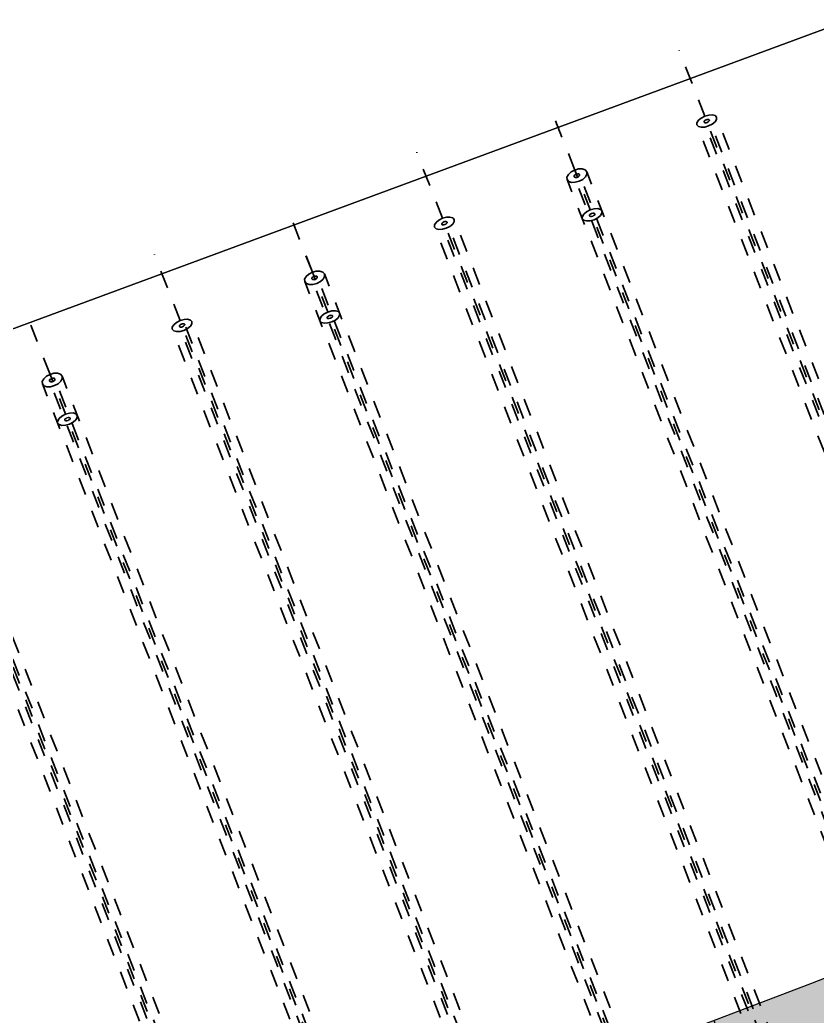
# Model space of a CAD drawing. Header units: metres. Extents: x 2688466 to 2688595, y 1221626 to 1221756.
# Drawn here: x 2688547 to 2688551.53, y 1221699.29 to 1221704.95 of the extents above; entities that cross this region are included whole.
import ezdxf

# ---------------------------------------------------------------- set-up
doc = ezdxf.new("R2010")
doc.units = ezdxf.units.M
doc.linetypes.add('AUSGEZOGEN', pattern=[0])
doc.linetypes.add('VERDECKT2_S2', pattern=[0.15, 0.1, -0.05])
for name, color, linetype, lineweight in [('Beton Ansicht', 7, 'AUSGEZOGEN', 35), ('Schnittbeschriftung', 7, 'AUSGEZOGEN', 50), ('Standard', 7, 'AUSGEZOGEN', 13), ('Tiefbau Global', 250, 'AUSGEZOGEN', 35)]:
    doc.layers.add(name, color=color, linetype=linetype, lineweight=lineweight)

msp = doc.modelspace()

# ---------------------------------------------------------------- hatches: boundary and pattern name
at = {"layer": 'Standard', "linetype": 'AUSGEZOGEN', "lineweight": 13, "transparency": 33554559}
h = msp.add_hatch(color=7, dxfattribs=at)
h.set_gradient(color1=(140, 255, 140), color2=(140, 255, 140), one_color=1)
h.paths.add_polyline_path([(2688556.6801, 1221701.5129), (2688556.0548, 1221701.2597), (2688551.9919, 1221699.6639), (2688551.4983, 1221699.4705), (2688548.6365, 1221698.3814), (2688546.3199, 1221697.5047), (2688546.049, 1221697.4036), (2688543.6358, 1221696.4948), (2688543.975, 1221695.6237), (2688560.9653, 1221702.2407), (2688560.639, 1221703.0785)], flags=0)
at = {"layer": 'Standard', "linetype": 'AUSGEZOGEN', "lineweight": 25, "transparency": 33554687}
h = msp.add_hatch(dxfattribs=at)
h.set_pattern_fill('MUSTER', scale=0.6975, angle=201.28, style=0, pattern_type=2)
h.set_pattern_definition([(201.28, (2688527.2504, 1221729.3488), (-0.396802, -0.903084), [0.6975, -0.6975]), (291.28, (2688527.2504, 1221729.3488), (0.903084, -0.396802), [0.6975, -0.6975])])
h.paths.add_polyline_path([(2688556.0548, 1221701.2597), (2688551.9919, 1221699.6639), (2688551.4983, 1221699.4705), (2688548.6365, 1221698.3814), (2688546.3199, 1221697.5047), (2688546.049, 1221697.4036), (2688543.6358, 1221696.4948), (2688543.975, 1221695.6237), (2688560.9653, 1221702.2407), (2688560.639, 1221703.0785), (2688556.6801, 1221701.5129)], flags=0)

# ---------------------------------------------------------------- linework, layer by layer
at = {"layer": 'Beton Ansicht', "linetype": 'VERDECKT2_S2', "lineweight": 35, "transparency": 33554687}
for p, q in [((2688550.8953, 1221704.3996), (2688550.7491, 1221704.7751)), ((2688550.156, 1221704.0936), (2688550.0198, 1221704.4432)), ((2688550.9176, 1221704.4058), (2688550.8953, 1221704.3996)), ((2688550.9381, 1221704.4068), (2688550.9176, 1221704.4058)), ((2688550.9537, 1221704.4025), (2688550.9381, 1221704.4068)), ((2688550.9621, 1221704.3934), (2688550.9537, 1221704.4025)), ((2688550.8504, 1221704.3622), (2688550.8503, 1221704.3499)), ((2688552.736, 1221699.508), (2688550.8503, 1221704.3499)), ((2688550.8503, 1221704.3499), (2688550.8587, 1221704.3408)), ((2688550.859, 1221704.376), (2688550.8504, 1221704.3622)), ((2688550.8748, 1221704.3891), (2688550.859, 1221704.376)), ((2688550.8953, 1221704.3996), (2688550.8748, 1221704.3891)), ((2688550.8936, 1221704.3728), (2688550.8913, 1221704.3691)), ((2688550.8913, 1221704.3691), (2688550.8913, 1221704.3658)), ((2688550.8913, 1221704.3658), (2688550.8936, 1221704.3634)), ((2688552.777, 1221699.5239), (2688550.8913, 1221704.3658)), ((2688550.8978, 1221704.3763), (2688550.8936, 1221704.3728)), ((2688550.8936, 1221704.3634), (2688550.8977, 1221704.3623)), ((2688552.8517, 1221699.3764), (2688550.8953, 1221704.3996)), ((2688550.8977, 1221704.3623), (2688550.9032, 1221704.3625)), ((2688550.9033, 1221704.3791), (2688550.8978, 1221704.3763)), ((2688550.9032, 1221704.3625), (2688550.9091, 1221704.3642)), ((2688550.9092, 1221704.3808), (2688550.9033, 1221704.3791)), ((2688550.9091, 1221704.3642), (2688550.9146, 1221704.367)), ((2688550.9147, 1221704.381), (2688550.9092, 1221704.3808)), ((2688550.9146, 1221704.367), (2688550.9188, 1221704.3705)), ((2688550.9189, 1221704.3799), (2688550.9147, 1221704.381)), ((2688550.9171, 1221704.3437), (2688550.9377, 1221704.3542)), ((2688550.9188, 1221704.3705), (2688550.9211, 1221704.3742)), ((2688550.9211, 1221704.3775), (2688550.9189, 1221704.3799)), ((2688550.9211, 1221704.3742), (2688550.9211, 1221704.3775)), ((2688552.8068, 1221699.5355), (2688550.9211, 1221704.3775)), ((2688550.9377, 1221704.3542), (2688550.9535, 1221704.3673)), ((2688550.9535, 1221704.3673), (2688550.962, 1221704.3811)), ((2688550.962, 1221704.3811), (2688550.9621, 1221704.3934)), ((2688552.8478, 1221699.5515), (2688550.9621, 1221704.3934)), ((2688550.8587, 1221704.3408), (2688550.8744, 1221704.3365)), ((2688550.8744, 1221704.3365), (2688550.8949, 1221704.3375)), ((2688550.8949, 1221704.3375), (2688550.9171, 1221704.3437)), ((2688550.156, 1221704.0936), (2688550.098, 1221704.2425)), ((2688549.4044, 1221703.819), (2688549.2582, 1221704.1945)), ((2688550.1201, 1221704.0688), (2688550.112, 1221704.0537)), ((2688550.1355, 1221704.0828), (2688550.1201, 1221704.0688)), ((2688550.156, 1221704.0936), (2688550.1355, 1221704.0828)), ((2688550.1556, 1221704.0635), (2688550.1534, 1221704.0594)), ((2688550.1597, 1221704.0672), (2688550.1556, 1221704.0635)), ((2688550.1783, 1221704.0995), (2688550.156, 1221704.0936)), ((2688551.9878, 1221699.3901), (2688550.156, 1221704.0936)), ((2688550.1651, 1221704.0701), (2688550.1597, 1221704.0672)), ((2688550.1711, 1221704.0717), (2688550.1651, 1221704.0701)), ((2688550.1767, 1221704.0717), (2688550.1711, 1221704.0717)), ((2688550.181, 1221704.0702), (2688550.1767, 1221704.0717)), ((2688550.1992, 1221704.0996), (2688550.1783, 1221704.0995)), ((2688550.1834, 1221704.0673), (2688550.181, 1221704.0702)), ((2688550.1814, 1221704.0596), (2688550.1835, 1221704.0636)), ((2688550.1835, 1221704.0636), (2688550.1834, 1221704.0673)), ((2688551.9878, 1221699.4341), (2688550.1834, 1221704.0673)), ((2688550.2153, 1221704.0939), (2688550.1992, 1221704.0996)), ((2688550.2244, 1221704.0833), (2688550.2153, 1221704.0939)), ((2688550.2168, 1221704.0543), (2688550.2249, 1221704.0694)), ((2688551.9934, 1221699.5409), (2688550.2244, 1221704.0833)), ((2688550.2249, 1221704.0694), (2688550.2244, 1221704.0833)), ((2688550.112, 1221704.0537), (2688550.1126, 1221704.0398)), ((2688551.8816, 1221699.4974), (2688550.1126, 1221704.0398)), ((2688550.1126, 1221704.0398), (2688550.1216, 1221704.0291)), ((2688550.1216, 1221704.0291), (2688550.1378, 1221704.0235)), ((2688550.1378, 1221704.0235), (2688550.1586, 1221704.0236)), ((2688550.1534, 1221704.0594), (2688550.1536, 1221704.0557)), ((2688550.1536, 1221704.0557), (2688550.156, 1221704.0529)), ((2688551.958, 1221699.4225), (2688550.1536, 1221704.0557)), ((2688550.156, 1221704.0529), (2688550.1603, 1221704.0514)), ((2688550.1586, 1221704.0236), (2688550.181, 1221704.0295)), ((2688550.1603, 1221704.0514), (2688550.1658, 1221704.0514)), ((2688550.1658, 1221704.0514), (2688550.1718, 1221704.053)), ((2688550.1718, 1221704.053), (2688550.1772, 1221704.0559)), ((2688550.1772, 1221704.0559), (2688550.1814, 1221704.0596)), ((2688550.181, 1221704.0295), (2688550.2014, 1221704.0402)), ((2688550.2014, 1221704.0402), (2688550.2168, 1221704.0543)), ((2688548.6651, 1221703.513), (2688548.5289, 1221703.8625)), ((2688550.2079, 1221703.8434), (2688550.1993, 1221703.8296)), ((2688550.2237, 1221703.8565), (2688550.2079, 1221703.8434)), ((2688550.2442, 1221703.867), (2688550.2237, 1221703.8565)), ((2688550.2425, 1221703.8402), (2688550.2402, 1221703.8365)), ((2688550.2402, 1221703.8365), (2688550.2402, 1221703.8332)), ((2688550.2467, 1221703.8437), (2688550.2425, 1221703.8402)), ((2688550.2665, 1221703.8732), (2688550.2442, 1221703.867)), ((2688550.2522, 1221703.8465), (2688550.2467, 1221703.8437)), ((2688550.2581, 1221703.8482), (2688550.2522, 1221703.8465)), ((2688550.2636, 1221703.8484), (2688550.2581, 1221703.8482)), ((2688550.2635, 1221703.8344), (2688550.2677, 1221703.8379)), ((2688550.2678, 1221703.8473), (2688550.2636, 1221703.8484)), ((2688550.2869, 1221703.8742), (2688550.2665, 1221703.8732)), ((2688550.2677, 1221703.8379), (2688550.27, 1221703.8416)), ((2688550.27, 1221703.8449), (2688550.2678, 1221703.8473)), ((2688550.27, 1221703.8416), (2688550.27, 1221703.8449)), ((2688550.3026, 1221703.8699), (2688550.2869, 1221703.8742)), ((2688550.3023, 1221703.8347), (2688550.3109, 1221703.8485)), ((2688550.311, 1221703.8608), (2688550.3026, 1221703.8699)), ((2688550.3109, 1221703.8485), (2688550.311, 1221703.8608)), ((2688549.3595, 1221703.7816), (2688549.3594, 1221703.7692)), ((2688549.3681, 1221703.7954), (2688549.3595, 1221703.7816)), ((2688549.3838, 1221703.8085), (2688549.3681, 1221703.7954)), ((2688549.4044, 1221703.819), (2688549.3838, 1221703.8085)), ((2688549.4027, 1221703.7922), (2688549.4004, 1221703.7885)), ((2688549.4004, 1221703.7885), (2688549.4004, 1221703.7852)), ((2688549.4004, 1221703.7852), (2688549.4026, 1221703.7828)), ((2688551.2861, 1221698.9433), (2688549.4004, 1221703.7852)), ((2688549.4026, 1221703.7828), (2688549.4068, 1221703.7816)), ((2688549.4069, 1221703.7957), (2688549.4027, 1221703.7922)), ((2688549.4266, 1221703.8252), (2688549.4044, 1221703.819)), ((2688551.3607, 1221698.7957), (2688549.4044, 1221703.819)), ((2688549.4068, 1221703.7816), (2688549.4123, 1221703.7819)), ((2688549.4124, 1221703.7985), (2688549.4069, 1221703.7957)), ((2688549.4123, 1221703.7819), (2688549.4182, 1221703.7835)), ((2688549.4183, 1221703.8001), (2688549.4124, 1221703.7985)), ((2688549.4182, 1221703.7835), (2688549.4237, 1221703.7863)), ((2688549.4238, 1221703.8004), (2688549.4183, 1221703.8001)), ((2688549.4237, 1221703.7863), (2688549.4279, 1221703.7898)), ((2688549.428, 1221703.7992), (2688549.4238, 1221703.8004)), ((2688549.4471, 1221703.8262), (2688549.4266, 1221703.8252)), ((2688549.4279, 1221703.7898), (2688549.4302, 1221703.7935)), ((2688549.4302, 1221703.7968), (2688549.428, 1221703.7992)), ((2688549.4302, 1221703.7935), (2688549.4302, 1221703.7968)), ((2688551.3159, 1221698.9549), (2688549.4302, 1221703.7968)), ((2688549.4468, 1221703.7735), (2688549.4625, 1221703.7866)), ((2688549.4628, 1221703.8218), (2688549.4471, 1221703.8262)), ((2688549.4625, 1221703.7866), (2688549.4711, 1221703.8004)), ((2688549.4712, 1221703.8128), (2688549.4628, 1221703.8218)), ((2688549.4711, 1221703.8004), (2688549.4712, 1221703.8128)), ((2688551.3569, 1221698.9709), (2688549.4712, 1221703.8128)), ((2688550.1993, 1221703.8296), (2688550.1992, 1221703.8173)), ((2688550.1992, 1221703.8173), (2688550.2076, 1221703.8082)), ((2688550.2076, 1221703.8082), (2688550.2233, 1221703.8039)), ((2688550.2233, 1221703.8039), (2688550.2438, 1221703.8049)), ((2688550.2402, 1221703.8332), (2688550.2425, 1221703.8308)), ((2688550.2425, 1221703.8308), (2688550.2466, 1221703.8297)), ((2688550.2438, 1221703.8049), (2688550.266, 1221703.8111)), ((2688550.2466, 1221703.8297), (2688550.2521, 1221703.8299)), ((2688550.2521, 1221703.8299), (2688550.258, 1221703.8316)), ((2688550.258, 1221703.8316), (2688550.2635, 1221703.8344)), ((2688550.266, 1221703.8111), (2688550.2866, 1221703.8216)), ((2688550.2866, 1221703.8216), (2688550.3023, 1221703.8347)), ((2688551.2451, 1221698.9273), (2688549.3594, 1221703.7692)), ((2688549.3594, 1221703.7692), (2688549.3678, 1221703.7602)), ((2688549.3678, 1221703.7602), (2688549.3835, 1221703.7558)), ((2688549.3835, 1221703.7558), (2688549.404, 1221703.7568)), ((2688549.404, 1221703.7568), (2688549.4262, 1221703.763)), ((2688549.4262, 1221703.763), (2688549.4468, 1221703.7735)), ((2688547.9135, 1221703.2383), (2688547.7672, 1221703.6138)), ((2688548.6651, 1221703.513), (2688548.607, 1221703.6619)), ((2688548.6446, 1221703.5022), (2688548.6292, 1221703.4882)), ((2688548.6651, 1221703.513), (2688548.6446, 1221703.5022)), ((2688548.6874, 1221703.5188), (2688548.6651, 1221703.513)), ((2688550.4969, 1221698.8094), (2688548.6651, 1221703.513)), ((2688548.7082, 1221703.519), (2688548.6874, 1221703.5188)), ((2688548.7244, 1221703.5133), (2688548.7082, 1221703.519)), ((2688548.7335, 1221703.5027), (2688548.7244, 1221703.5133)), ((2688550.5025, 1221698.9603), (2688548.7335, 1221703.5027)), ((2688548.734, 1221703.4887), (2688548.7335, 1221703.5027)), ((2688548.6292, 1221703.4882), (2688548.6211, 1221703.473)), ((2688548.6211, 1221703.473), (2688548.6216, 1221703.4591)), ((2688550.3907, 1221698.9167), (2688548.6216, 1221703.4591)), ((2688548.6216, 1221703.4591), (2688548.6307, 1221703.4485)), ((2688548.6307, 1221703.4485), (2688548.6468, 1221703.4428)), ((2688548.6468, 1221703.4428), (2688548.6677, 1221703.4429)), ((2688548.6646, 1221703.4828), (2688548.6625, 1221703.4788)), ((2688548.6625, 1221703.4788), (2688548.6626, 1221703.4751)), ((2688548.6626, 1221703.4751), (2688548.665, 1221703.4722)), ((2688550.4671, 1221698.8418), (2688548.6626, 1221703.4751)), ((2688548.6688, 1221703.4866), (2688548.6646, 1221703.4828)), ((2688548.665, 1221703.4722), (2688548.6694, 1221703.4707)), ((2688548.6677, 1221703.4429), (2688548.69, 1221703.4488)), ((2688548.6742, 1221703.4894), (2688548.6688, 1221703.4866)), ((2688548.6694, 1221703.4707), (2688548.6749, 1221703.4708)), ((2688548.6802, 1221703.491), (2688548.6742, 1221703.4894)), ((2688548.6749, 1221703.4708), (2688548.6809, 1221703.4723)), ((2688548.6857, 1221703.491), (2688548.6802, 1221703.491)), ((2688548.6809, 1221703.4723), (2688548.6863, 1221703.4752)), ((2688548.69, 1221703.4895), (2688548.6857, 1221703.491)), ((2688548.6863, 1221703.4752), (2688548.6904, 1221703.4789)), ((2688548.6925, 1221703.4867), (2688548.69, 1221703.4895)), ((2688548.69, 1221703.4488), (2688548.7105, 1221703.4596)), ((2688548.6904, 1221703.4789), (2688548.6926, 1221703.483)), ((2688548.6926, 1221703.483), (2688548.6925, 1221703.4867)), ((2688550.4969, 1221698.8534), (2688548.6925, 1221703.4867)), ((2688548.7105, 1221703.4596), (2688548.7259, 1221703.4736)), ((2688548.7259, 1221703.4736), (2688548.734, 1221703.4887)), ((2688547.1741, 1221702.9323), (2688547.038, 1221703.2819)), ((2688548.7327, 1221703.2759), (2688548.717, 1221703.2628)), ((2688548.7533, 1221703.2864), (2688548.7327, 1221703.2759)), ((2688548.7755, 1221703.2926), (2688548.7533, 1221703.2864)), ((2688548.796, 1221703.2936), (2688548.7755, 1221703.2926)), ((2688548.8117, 1221703.2892), (2688548.796, 1221703.2936)), ((2688548.8201, 1221703.2802), (2688548.8117, 1221703.2892)), ((2688548.82, 1221703.2678), (2688548.8201, 1221703.2802)), ((2688547.8771, 1221703.2147), (2688547.8686, 1221703.2009)), ((2688547.8929, 1221703.2278), (2688547.8771, 1221703.2147)), ((2688547.9135, 1221703.2383), (2688547.8929, 1221703.2278)), ((2688547.916, 1221703.215), (2688547.9118, 1221703.2115)), ((2688547.9357, 1221703.2445), (2688547.9135, 1221703.2383)), ((2688549.8698, 1221698.2151), (2688547.9135, 1221703.2383)), ((2688547.9215, 1221703.2178), (2688547.916, 1221703.215)), ((2688547.9274, 1221703.2195), (2688547.9215, 1221703.2178)), ((2688547.9329, 1221703.2197), (2688547.9274, 1221703.2195)), ((2688547.937, 1221703.2186), (2688547.9329, 1221703.2197)), ((2688547.9562, 1221703.2455), (2688547.9357, 1221703.2445)), ((2688547.9393, 1221703.2162), (2688547.937, 1221703.2186)), ((2688547.937, 1221703.2092), (2688547.9393, 1221703.2129)), ((2688547.9393, 1221703.2129), (2688547.9393, 1221703.2162)), ((2688549.869, 1221698.2613), (2688547.9393, 1221703.2162)), ((2688547.9719, 1221703.2412), (2688547.9562, 1221703.2455)), ((2688547.9716, 1221703.206), (2688547.9802, 1221703.2198)), ((2688547.9803, 1221703.2321), (2688547.9719, 1221703.2412)), ((2688547.9802, 1221703.2198), (2688547.9803, 1221703.2321)), ((2688549.866, 1221698.3902), (2688547.9803, 1221703.2321)), ((2688548.7084, 1221703.249), (2688548.7083, 1221703.2366)), ((2688548.7083, 1221703.2366), (2688548.7167, 1221703.2276)), ((2688548.717, 1221703.2628), (2688548.7084, 1221703.249)), ((2688548.7167, 1221703.2276), (2688548.7324, 1221703.2232)), ((2688548.7324, 1221703.2232), (2688548.7529, 1221703.2242)), ((2688548.7516, 1221703.2596), (2688548.7493, 1221703.2559)), ((2688548.7493, 1221703.2559), (2688548.7493, 1221703.2526)), ((2688548.7493, 1221703.2526), (2688548.7515, 1221703.2502)), ((2688548.7515, 1221703.2502), (2688548.7557, 1221703.249)), ((2688548.7558, 1221703.2631), (2688548.7516, 1221703.2596)), ((2688548.7529, 1221703.2242), (2688548.7751, 1221703.2304)), ((2688548.7557, 1221703.249), (2688548.7612, 1221703.2493)), ((2688548.7613, 1221703.2659), (2688548.7558, 1221703.2631)), ((2688548.7612, 1221703.2493), (2688548.7671, 1221703.2509)), ((2688548.7672, 1221703.2675), (2688548.7613, 1221703.2659)), ((2688548.7671, 1221703.2509), (2688548.7726, 1221703.2537)), ((2688548.7727, 1221703.2678), (2688548.7672, 1221703.2675)), ((2688548.7726, 1221703.2537), (2688548.7768, 1221703.2572)), ((2688548.7769, 1221703.2666), (2688548.7727, 1221703.2678)), ((2688548.7751, 1221703.2304), (2688548.7956, 1221703.2409)), ((2688548.7768, 1221703.2572), (2688548.7791, 1221703.2609)), ((2688548.7791, 1221703.2642), (2688548.7769, 1221703.2666)), ((2688548.7791, 1221703.2609), (2688548.7791, 1221703.2642)), ((2688548.7956, 1221703.2409), (2688548.8114, 1221703.254)), ((2688548.8114, 1221703.254), (2688548.82, 1221703.2678)), ((2688547.8686, 1221703.2009), (2688547.8685, 1221703.1886)), ((2688549.7542, 1221698.3467), (2688547.8685, 1221703.1886)), ((2688547.8685, 1221703.1886), (2688547.8769, 1221703.1795)), ((2688547.8769, 1221703.1795), (2688547.8925, 1221703.1752)), ((2688547.8925, 1221703.1752), (2688547.913, 1221703.1762)), ((2688547.9118, 1221703.2115), (2688547.9095, 1221703.2078)), ((2688547.9095, 1221703.2078), (2688547.9095, 1221703.2045)), ((2688547.9095, 1221703.2045), (2688547.9117, 1221703.2021)), ((2688549.7952, 1221698.3626), (2688547.9095, 1221703.2045)), ((2688547.9117, 1221703.2021), (2688547.9159, 1221703.201)), ((2688547.913, 1221703.1762), (2688547.9353, 1221703.1824)), ((2688547.9159, 1221703.201), (2688547.9214, 1221703.2012)), ((2688547.9214, 1221703.2012), (2688547.9273, 1221703.2029)), ((2688547.9273, 1221703.2029), (2688547.9328, 1221703.2057)), ((2688547.9328, 1221703.2057), (2688547.937, 1221703.2092)), ((2688547.9353, 1221703.1824), (2688547.9558, 1221703.1929)), ((2688547.9558, 1221703.1929), (2688547.9716, 1221703.206)), ((2688547.1741, 1221702.9323), (2688547.1161, 1221703.0812)), ((2688547.1741, 1221702.9323), (2688547.1537, 1221702.9215)), ((2688547.1965, 1221702.9382), (2688547.1741, 1221702.9323)), ((2688549.0059, 1221698.2288), (2688547.1741, 1221702.9323)), ((2688547.2173, 1221702.9383), (2688547.1965, 1221702.9382)), ((2688547.2335, 1221702.9326), (2688547.2173, 1221702.9383)), ((2688547.2425, 1221702.922), (2688547.2335, 1221702.9326)), ((2688547.1383, 1221702.9075), (2688547.1302, 1221702.8924)), ((2688547.1302, 1221702.8924), (2688547.1307, 1221702.8785)), ((2688548.8998, 1221698.3361), (2688547.1307, 1221702.8785)), ((2688547.1307, 1221702.8785), (2688547.1397, 1221702.8678)), ((2688547.1537, 1221702.9215), (2688547.1383, 1221702.9075)), ((2688547.1737, 1221702.9022), (2688547.1716, 1221702.8981)), ((2688547.1716, 1221702.8981), (2688547.1717, 1221702.8944)), ((2688547.1717, 1221702.8944), (2688547.1741, 1221702.8916)), ((2688548.9762, 1221698.2612), (2688547.1717, 1221702.8944)), ((2688547.1778, 1221702.9059), (2688547.1737, 1221702.9022)), ((2688547.1741, 1221702.8916), (2688547.1784, 1221702.8901)), ((2688547.1833, 1221702.9088), (2688547.1778, 1221702.9059)), ((2688547.1784, 1221702.8901), (2688547.184, 1221702.8901)), ((2688547.1893, 1221702.9104), (2688547.1833, 1221702.9088)), ((2688547.184, 1221702.8901), (2688547.19, 1221702.8917)), ((2688547.1948, 1221702.9104), (2688547.1893, 1221702.9104)), ((2688547.19, 1221702.8917), (2688547.1954, 1221702.8946)), ((2688547.1991, 1221702.9089), (2688547.1948, 1221702.9104)), ((2688547.1954, 1221702.8946), (2688547.1995, 1221702.8983)), ((2688547.2015, 1221702.906), (2688547.1991, 1221702.9089)), ((2688547.1991, 1221702.8682), (2688547.2196, 1221702.8789)), ((2688547.1995, 1221702.8983), (2688547.2017, 1221702.9023)), ((2688547.2017, 1221702.9023), (2688547.2015, 1221702.906)), ((2688549.006, 1221698.2728), (2688547.2015, 1221702.906)), ((2688547.2196, 1221702.8789), (2688547.235, 1221702.893)), ((2688547.235, 1221702.893), (2688547.2431, 1221702.9081)), ((2688549.0116, 1221698.3796), (2688547.2425, 1221702.922)), ((2688547.2431, 1221702.9081), (2688547.2425, 1221702.922)), ((2688547.1397, 1221702.8678), (2688547.1559, 1221702.8622)), ((2688547.1559, 1221702.8622), (2688547.1768, 1221702.8623)), ((2688547.1768, 1221702.8623), (2688547.1991, 1221702.8682)), ((2688547.2624, 1221702.7057), (2688547.2418, 1221702.6952)), ((2688547.2846, 1221702.7119), (2688547.2624, 1221702.7057)), ((2688547.3051, 1221702.7129), (2688547.2846, 1221702.7119)), ((2688547.3208, 1221702.7086), (2688547.3051, 1221702.7129)), ((2688547.3292, 1221702.6995), (2688547.3208, 1221702.7086)), ((2688548.3789, 1221697.6344), (2688546.4226, 1221702.6577)), ((2688548.3751, 1221697.8096), (2688546.4894, 1221702.6515)), ((2688547.2175, 1221702.6683), (2688547.2174, 1221702.656)), ((2688547.2174, 1221702.656), (2688547.2258, 1221702.6469)), ((2688547.226, 1221702.6821), (2688547.2175, 1221702.6683)), ((2688547.2258, 1221702.6469), (2688547.2414, 1221702.6426)), ((2688547.2418, 1221702.6952), (2688547.226, 1221702.6821)), ((2688547.2607, 1221702.6789), (2688547.2584, 1221702.6752)), ((2688547.2584, 1221702.6752), (2688547.2584, 1221702.6719)), ((2688547.2584, 1221702.6719), (2688547.2606, 1221702.6695)), ((2688547.2606, 1221702.6695), (2688547.2648, 1221702.6684)), ((2688547.2649, 1221702.6824), (2688547.2607, 1221702.6789)), ((2688547.2619, 1221702.6436), (2688547.2842, 1221702.6498)), ((2688547.2648, 1221702.6684), (2688547.2702, 1221702.6686)), ((2688547.2704, 1221702.6852), (2688547.2649, 1221702.6824)), ((2688547.2702, 1221702.6686), (2688547.2762, 1221702.6703)), ((2688547.2763, 1221702.6869), (2688547.2704, 1221702.6852)), ((2688547.2762, 1221702.6703), (2688547.2817, 1221702.6731)), ((2688547.2818, 1221702.6871), (2688547.2763, 1221702.6869)), ((2688547.2817, 1221702.6731), (2688547.2859, 1221702.6766)), ((2688547.2859, 1221702.686), (2688547.2818, 1221702.6871)), ((2688547.2842, 1221702.6498), (2688547.3047, 1221702.6603)), ((2688547.2882, 1221702.6836), (2688547.2859, 1221702.686)), ((2688547.2859, 1221702.6766), (2688547.2882, 1221702.6803)), ((2688547.2882, 1221702.6803), (2688547.2882, 1221702.6836)), ((2688547.3047, 1221702.6603), (2688547.3205, 1221702.6734)), ((2688547.3205, 1221702.6734), (2688547.3291, 1221702.6872)), ((2688547.3291, 1221702.6872), (2688547.3292, 1221702.6995)), ((2688548.2633, 1221697.766), (2688546.3775, 1221702.6079)), ((2688548.3043, 1221697.782), (2688546.4185, 1221702.6239)), ((2688548.3781, 1221697.6806), (2688546.4484, 1221702.6355)), ((2688547.2414, 1221702.6426), (2688547.2619, 1221702.6436))]:
    msp.add_line(p, q, dxfattribs=at)
at = {"layer": 'Schnittbeschriftung', "color": 7, "linetype": 'AUSGEZOGEN', "lineweight": 25, "transparency": 33554687}
msp.add_lwpolyline([(2688543.975, 1221695.6237), (2688543.6358, 1221696.4948), (2688546.049, 1221697.4036), (2688546.3199, 1221697.5047), (2688548.6365, 1221698.3814), (2688551.4983, 1221699.4705), (2688551.9919, 1221699.6639), (2688556.0548, 1221701.2597), (2688556.6801, 1221701.5129), (2688560.639, 1221703.0785), (2688560.9653, 1221702.2407), (2688543.975, 1221695.6237)], close=True, dxfattribs=at)
at = {"layer": 'Tiefbau Global', "color": 1, "lineweight": 25, "transparency": 33554687}
msp.add_lwpolyline([(2688539.383, 1221700.392), (2688539.383, 1221700.392), (2688567.785, 1221710.886), (2688567.785, 1221710.886)], close=True, dxfattribs=at)

doc.saveas('drawing.dxf')
